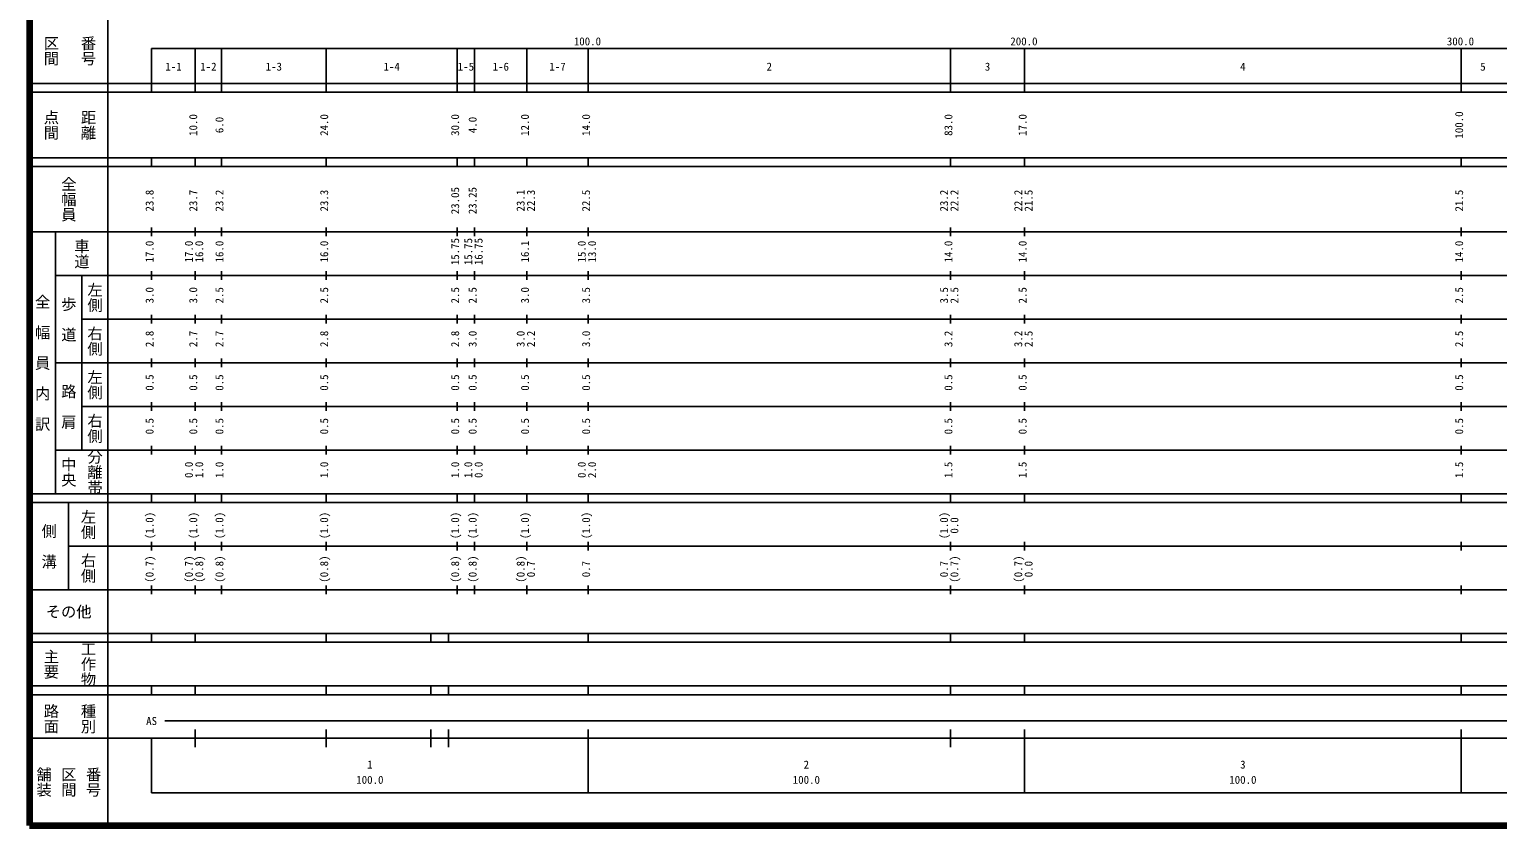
# Model space of a CAD drawing. Units: millimetres on the paper, enlarged 1000 times. Extents: x 40000 to 680000, y 20000 to 380000.
# Drawn here: x 40000 to 376363, y 20000 to 202409 of the extents above; entities that cross this region are included whole.
import ezdxf
from ezdxf.enums import TextEntityAlignment as Align

# ---------------------------------------------------------------- set-up
doc = ezdxf.new("R2010")
doc.units = ezdxf.units.MM
doc.header["$LTSCALE"] = 1000
doc.layers.add('M-TTL', color=2, linetype='Continuous', lineweight=140)
doc.layers.add('M-TTL-BAND', color=7, linetype='Continuous', lineweight=25)
doc.styles.add('@ＭＳ ゴシック', font='')
doc.styles.add('ＭＳ ゴシック', font='')
doc.styles.get('@ＭＳ ゴシック').set_extended_font_data('@MS Gothic')
doc.styles.get('ＭＳ ゴシック').set_extended_font_data('MS Gothic')

msp = doc.modelspace()

# ---------------------------------------------------------------- linework, layer by layer
at = {"layer": 'M-TTL'}
for p, q in [((40000, 380000), (40000, 20000)), ((40000, 20000), (680000, 20000))]:
    msp.add_line(p, q, dxfattribs=at)
at = {"layer": 'M-TTL-BAND'}
for p, q in [((58000, 370000), (58000, 20000)), ((68000, 198000), (579000, 198000)), ((68000, 198000), (68000, 188000)), ((78000, 188000), (78000, 198000)), ((84000, 188000), (84000, 198000)), ((108000, 188000), (108000, 198000)), ((138000, 188000), (138000, 198000)), ((142000, 188000), (142000, 198000)), ((154000, 188000), (154000, 198000)), ((168000, 188000), (168000, 198000)), ((251000, 188000), (251000, 198000)), ((268000, 188000), (268000, 198000)), ((368000, 188000), (368000, 198000)), ((40000, 190000), (579000, 190000)), ((40000, 188000), (579000, 188000)), ((40000, 173000), (579000, 173000)), ((68000, 171000), (68000, 173000)), ((68000, 171000), (68000, 173000)), ((78000, 171000), (78000, 173000)), ((84000, 171000), (84000, 173000)), ((108000, 171000), (108000, 173000)), ((138000, 171000), (138000, 173000)), ((142000, 171000), (142000, 173000)), ((154000, 171000), (154000, 173000)), ((168000, 171000), (168000, 173000)), ((251000, 171000), (251000, 173000)), ((268000, 171000), (268000, 173000)), ((368000, 171000), (368000, 173000)), ((40000, 171000), (579000, 171000)), ((40000, 156000), (579000, 156000)), ((46000, 96000), (46000, 156000)), ((68000, 155000), (68000, 157000)), ((68000, 155000), (68000, 157000)), ((78000, 155000), (78000, 157000)), ((84000, 155000), (84000, 157000)), ((108000, 155000), (108000, 157000)), ((138000, 155000), (138000, 157000)), ((142000, 155000), (142000, 157000)), ((154000, 155000), (154000, 157000)), ((168000, 155000), (168000, 157000)), ((251000, 155000), (251000, 157000)), ((268000, 155000), (268000, 157000)), ((368000, 155000), (368000, 157000)), ((46000, 146000), (579000, 146000)), ((52000, 146000), (52000, 106000)), ((68000, 145000), (68000, 147000)), ((68000, 145000), (68000, 147000)), ((78000, 145000), (78000, 147000)), ((84000, 145000), (84000, 147000)), ((108000, 145000), (108000, 147000)), ((138000, 145000), (138000, 147000)), ((142000, 145000), (142000, 147000)), ((154000, 145000), (154000, 147000)), ((168000, 145000), (168000, 147000)), ((251000, 145000), (251000, 147000)), ((268000, 145000), (268000, 147000)), ((368000, 145000), (368000, 147000)), ((52000, 136000), (579000, 136000)), ((68000, 135000), (68000, 137000)), ((68000, 135000), (68000, 137000)), ((78000, 135000), (78000, 137000)), ((84000, 135000), (84000, 137000)), ((108000, 135000), (108000, 137000)), ((138000, 135000), (138000, 137000)), ((142000, 135000), (142000, 137000)), ((154000, 135000), (154000, 137000)), ((168000, 135000), (168000, 137000)), ((251000, 135000), (251000, 137000)), ((268000, 135000), (268000, 137000)), ((368000, 135000), (368000, 137000)), ((46000, 126000), (579000, 126000)), ((68000, 125000), (68000, 127000)), ((68000, 125000), (68000, 127000)), ((78000, 125000), (78000, 127000)), ((84000, 125000), (84000, 127000)), ((108000, 125000), (108000, 127000)), ((138000, 125000), (138000, 127000)), ((142000, 125000), (142000, 127000)), ((154000, 125000), (154000, 127000)), ((168000, 125000), (168000, 127000)), ((251000, 125000), (251000, 127000)), ((268000, 125000), (268000, 127000)), ((368000, 125000), (368000, 127000)), ((52000, 116000), (579000, 116000)), ((68000, 115000), (68000, 117000)), ((68000, 115000), (68000, 117000)), ((78000, 115000), (78000, 117000)), ((84000, 115000), (84000, 117000)), ((108000, 115000), (108000, 117000)), ((138000, 115000), (138000, 117000)), ((142000, 115000), (142000, 117000)), ((154000, 115000), (154000, 117000)), ((168000, 115000), (168000, 117000)), ((251000, 115000), (251000, 117000)), ((268000, 115000), (268000, 117000)), ((368000, 115000), (368000, 117000)), ((46000, 106000), (579000, 106000)), ((68000, 105000), (68000, 107000)), ((68000, 105000), (68000, 107000)), ((78000, 105000), (78000, 107000)), ((84000, 105000), (84000, 107000)), ((108000, 105000), (108000, 107000)), ((138000, 105000), (138000, 107000)), ((142000, 105000), (142000, 107000)), ((154000, 105000), (154000, 107000)), ((168000, 105000), (168000, 107000)), ((251000, 105000), (251000, 107000)), ((268000, 105000), (268000, 107000)), ((368000, 105000), (368000, 107000)), ((40000, 96000), (579000, 96000)), ((68000, 94000), (68000, 96000)), ((68000, 94000), (68000, 96000)), ((78000, 94000), (78000, 96000)), ((84000, 94000), (84000, 96000)), ((108000, 94000), (108000, 96000)), ((138000, 94000), (138000, 96000)), ((142000, 94000), (142000, 96000)), ((154000, 94000), (154000, 96000)), ((168000, 94000), (168000, 96000)), ((251000, 94000), (251000, 96000)), ((268000, 94000), (268000, 96000)), ((368000, 94000), (368000, 96000)), ((40000, 94000), (579000, 94000)), ((49000, 94000), (49000, 74000)), ((68000, 83000), (68000, 85000)), ((68000, 83000), (68000, 85000)), ((78000, 83000), (78000, 85000)), ((84000, 83000), (84000, 85000)), ((108000, 83000), (108000, 85000)), ((138000, 83000), (138000, 85000)), ((142000, 83000), (142000, 85000)), ((154000, 83000), (154000, 85000)), ((168000, 83000), (168000, 85000)), ((251000, 83000), (251000, 85000)), ((268000, 83000), (268000, 85000)), ((368000, 83000), (368000, 85000)), ((49000, 84000), (579000, 84000)), ((40000, 74000), (579000, 74000)), ((68000, 73000), (68000, 75000)), ((68000, 73000), (68000, 75000)), ((78000, 73000), (78000, 75000)), ((84000, 73000), (84000, 75000)), ((108000, 73000), (108000, 75000)), ((138000, 73000), (138000, 75000)), ((142000, 73000), (142000, 75000)), ((154000, 73000), (154000, 75000)), ((168000, 73000), (168000, 75000)), ((251000, 73000), (251000, 75000)), ((268000, 73000), (268000, 75000)), ((368000, 73000), (368000, 75000)), ((40000, 64000), (579000, 64000)), ((68000, 62000), (68000, 64000)), ((78000, 62000), (78000, 64000)), ((108000, 62000), (108000, 64000)), ((132000, 62000), (132000, 64000)), ((136000, 62000), (136000, 64000)), ((168000, 62000), (168000, 64000)), ((251000, 62000), (251000, 64000)), ((268000, 62000), (268000, 64000)), ((368000, 62000), (368000, 64000)), ((40000, 62000), (579000, 62000)), ((40000, 52000), (579000, 52000)), ((68000, 50000), (68000, 52000)), ((78000, 50000), (78000, 52000)), ((108000, 50000), (108000, 52000)), ((132000, 50000), (132000, 52000)), ((136000, 50000), (136000, 52000)), ((168000, 50000), (168000, 52000)), ((251000, 50000), (251000, 52000)), ((268000, 50000), (268000, 52000)), ((368000, 50000), (368000, 52000)), ((40000, 50000), (579000, 50000)), ((71000, 44000), (565000, 44000)), ((78000, 38000), (78000, 42000)), ((108000, 38000), (108000, 42000)), ((132000, 38000), (132000, 42000)), ((136000, 38000), (136000, 42000)), ((168000, 27500), (168000, 42000)), ((251000, 38000), (251000, 42000)), ((268000, 27500), (268000, 42000)), ((368000, 27500), (368000, 42000)), ((40000, 40000), (579000, 40000)), ((68000, 40000), (68000, 27500)), ((68000, 27500), (579000, 27500))]:
    msp.add_line(p, q, dxfattribs=at)

# ---------------------------------------------------------------- texts
at = {"layer": 'M-TTL-BAND', "style": '@ＭＳ ゴシック'}
for s, p in [('区間', (45000, 197500)), ('番号', (53500, 197500)), ('点間', (45000, 180500)), ('距離', (53500, 180500)), ('全幅員', (49000, 163500)), ('車道', (52000, 151000)), ('全\u3000幅\u3000員\u3000内\u3000訳', (43000, 126000)), ('左側', (55000, 141000)), ('歩\u3000道', (49000, 136000)), ('右側', (55000, 131000)), ('路\u3000肩', (49000, 116000)), ('左側', (55000, 121000)), ('右側', (55000, 111000)), ('中央', (49000, 101000)), ('分離帯', (55000, 101000)), ('左側', (53500, 89000)), ('側\u3000溝', (44500, 84000)), ('右側', (53500, 79000)), ('工作物', (53500, 57000)), ('主要', (45000, 57000)), ('路面', (45000, 44500)), ('種別', (53500, 44500)), ('舗装', (43333, 30000)), ('区間', (49000, 30000)), ('番号', (54667, 30000))]:
    msp.add_text(s, height=2566, rotation=270, dxfattribs=at).set_placement(p, align=Align.MIDDLE_CENTER)
at = {"layer": 'M-TTL-BAND', "style": 'ＭＳ ゴシック'}
for s, p in [('100.0', (167844, 198195)), ('200.0', (267844, 198195)), ('300.0', (367844, 198195)), ('1-1', (73000, 192405)), ('1-2', (81000, 192405)), ('1-3', (96000, 192405)), ('1-4', (123000, 192405)), ('1-5', (140000, 192405)), ('1-6', (148000, 192405)), ('1-7', (161000, 192405)), ('2', (209500, 192405)), ('3', (259500, 192405)), ('4', (318000, 192405)), ('5', (373000, 192405)), ('AS', (68000, 42500)), ('1', (118000, 32523)), ('2', (218000, 32523)), ('3', (318000, 32523)), ('100.0', (118000, 29033)), ('100.0', (218000, 29033)), ('100.0', (318000, 29033))]:
    msp.add_text(s, height=1833, dxfattribs=at).set_placement(p, align=Align.BOTTOM_CENTER)
for s, p in [('10.0', (79000, 180500)), ('6.0', (85000, 180500)), ('24.0', (109000, 180500)), ('30.0', (139000, 180500)), ('4.0', (143000, 180500)), ('12.0', (155000, 180500)), ('14.0', (169000, 180500)), ('83.0', (252000, 180500)), ('17.0', (269000, 180500)), ('100.0', (369000, 180500)), ('23.8', (69000, 163174)), ('23.7', (79000, 163174)), ('23.2', (85000, 163174)), ('23.3', (109000, 163174)), ('23.05', (139000, 163174)), ('23.25', (143000, 163174)), ('23.1', (154000, 163174)), ('22.3', (156370, 163174)), ('22.5', (169000, 163174)), ('23.2', (251000, 163174)), ('22.2', (253370, 163174)), ('22.2', (268000, 163174)), ('21.5', (270370, 163174)), ('21.5', (369000, 163174)), ('17.0', (69000, 151500)), ('17.0', (78000, 151500)), ('16.0', (80370, 151500)), ('16.0', (85000, 151500)), ('16.0', (109000, 151500)), ('15.75', (139000, 151500)), ('15.75', (142000, 151500)), ('16.75', (144370, 151500)), ('16.1', (155000, 151500)), ('15.0', (168000, 151500)), ('13.0', (170370, 151500)), ('14.0', (252000, 151500)), ('14.0', (269000, 151500)), ('14.0', (369000, 151500)), ('3.0', (69000, 141500)), ('3.0', (79000, 141500)), ('2.5', (85000, 141500)), ('2.5', (109000, 141500)), ('2.5', (139000, 141500)), ('2.5', (143000, 141500)), ('3.0', (155000, 141500)), ('3.5', (169000, 141500)), ('3.5', (251000, 141500)), ('2.5', (253370, 141500)), ('2.5', (269000, 141500)), ('2.5', (369000, 141500)), ('2.8', (69000, 131500)), ('2.7', (79000, 131500)), ('2.7', (85000, 131500)), ('2.8', (109000, 131500)), ('2.8', (139000, 131500)), ('3.0', (143000, 131500)), ('3.0', (154000, 131500)), ('2.2', (156370, 131500)), ('3.0', (169000, 131500)), ('3.2', (252000, 131500)), ('3.2', (268000, 131500)), ('2.5', (270370, 131500)), ('2.5', (369000, 131500)), ('0.5', (69000, 121500)), ('0.5', (79000, 121500)), ('0.5', (85000, 121500)), ('0.5', (109000, 121500)), ('0.5', (139000, 121500)), ('0.5', (143000, 121500)), ('0.5', (155000, 121500)), ('0.5', (169000, 121500)), ('0.5', (252000, 121500)), ('0.5', (269000, 121500)), ('0.5', (369000, 121500)), ('0.5', (69000, 111500)), ('0.5', (79000, 111500)), ('0.5', (85000, 111500)), ('0.5', (109000, 111500)), ('0.5', (139000, 111500)), ('0.5', (143000, 111500)), ('0.5', (155000, 111500)), ('0.5', (169000, 111500)), ('0.5', (252000, 111500)), ('0.5', (269000, 111500)), ('0.5', (369000, 111500)), ('0.0', (78000, 101500)), ('1.0', (80370, 101500)), ('1.0', (85000, 101500)), ('1.0', (109000, 101500)), ('1.0', (139000, 101500)), ('1.0', (142000, 101500)), ('0.0', (144370, 101500)), ('0.0', (168000, 101500)), ('2.0', (170370, 101500)), ('1.5', (252000, 101500)), ('1.5', (269000, 101500)), ('1.5', (369000, 101500)), ('(1.0)', (69000, 88764)), ('(1.0)', (79000, 88764)), ('(1.0)', (85000, 88764)), ('(1.0)', (109000, 88764)), ('(1.0)', (139000, 88764)), ('(1.0)', (143000, 88764)), ('(1.0)', (155000, 88764)), ('(1.0)', (169000, 88764)), ('(1.0)', (251000, 88764)), ('0.0', (253370, 88764)), ('(0.7)', (69000, 78764)), ('(0.7)', (78000, 78764)), ('(0.8)', (80370, 78764)), ('(0.8)', (85000, 78764)), ('(0.8)', (109000, 78764)), ('(0.8)', (139000, 78764)), ('(0.8)', (143000, 78764)), ('(0.8)', (154000, 78764)), ('(0.7)', (253370, 78764)), ('(0.7)', (268000, 78764)), ('0.7', (156370, 78764)), ('0.7', (169000, 78764)), ('0.7', (251000, 78764)), ('0.0', (270370, 78764))]:
    msp.add_text(s, height=1833, rotation=90, dxfattribs=at).set_placement(p, align=Align.BOTTOM_CENTER)
msp.add_text('その他', height=2566, dxfattribs=at).set_placement((49000, 69000), align=Align.MIDDLE_CENTER)

doc.saveas('drawing.dxf')
